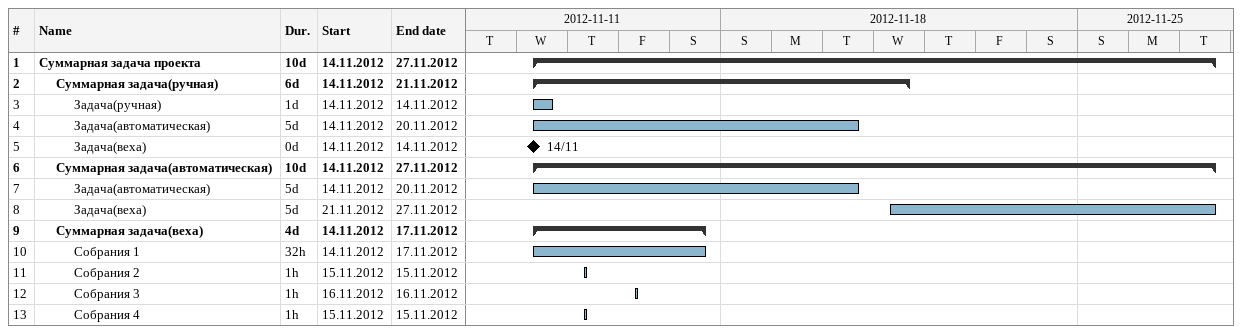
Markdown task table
| ID | Level | Task | Duration | Start | Finish |
|---|---|---|---|---|---|
| 1 | 1 | **Суммарная задача проекта** | 10d | 2012-11-14 | 2012-11-27 |
| 2 | 2 | **Суммарная задача(ручная)** | 6d | 2012-11-14 | 2012-11-21 |
| 3 | 3 | Задача(ручная) | 1d | 2012-11-14 | 2012-11-14 |
| 4 | 3 | Задача(автоматическая) | 5d | 2012-11-14 | 2012-11-20 |
| 5 | 3 | Задача(веха) | 0d | 2012-11-14 | 2012-11-14 |
| 6 | 2 | **Суммарная задача(автоматическая)** | 10d | 2012-11-14 | 2012-11-27 |
| 7 | 3 | Задача(автоматическая) | 5d | 2012-11-14 | 2012-11-20 |
| 8 | 3 | Задача(веха) | 5d | 2012-11-21 | 2012-11-27 |
| 9 | 2 | **Суммарная задача(веха)** | 4d | 2012-11-14 | 2012-11-17 |
| 10 | 3 | Собрания 1 | 32h | 2012-11-14 | 2012-11-17 |
| 11 | 3 | Собрания 2 | 1h | 2012-11-15 | 2012-11-15 |
| 12 | 3 | Собрания 3 | 1h | 2012-11-16 | 2012-11-16 |
| 13 | 3 | Собрания 4 | 1h | 2012-11-15 | 2012-11-15 |
